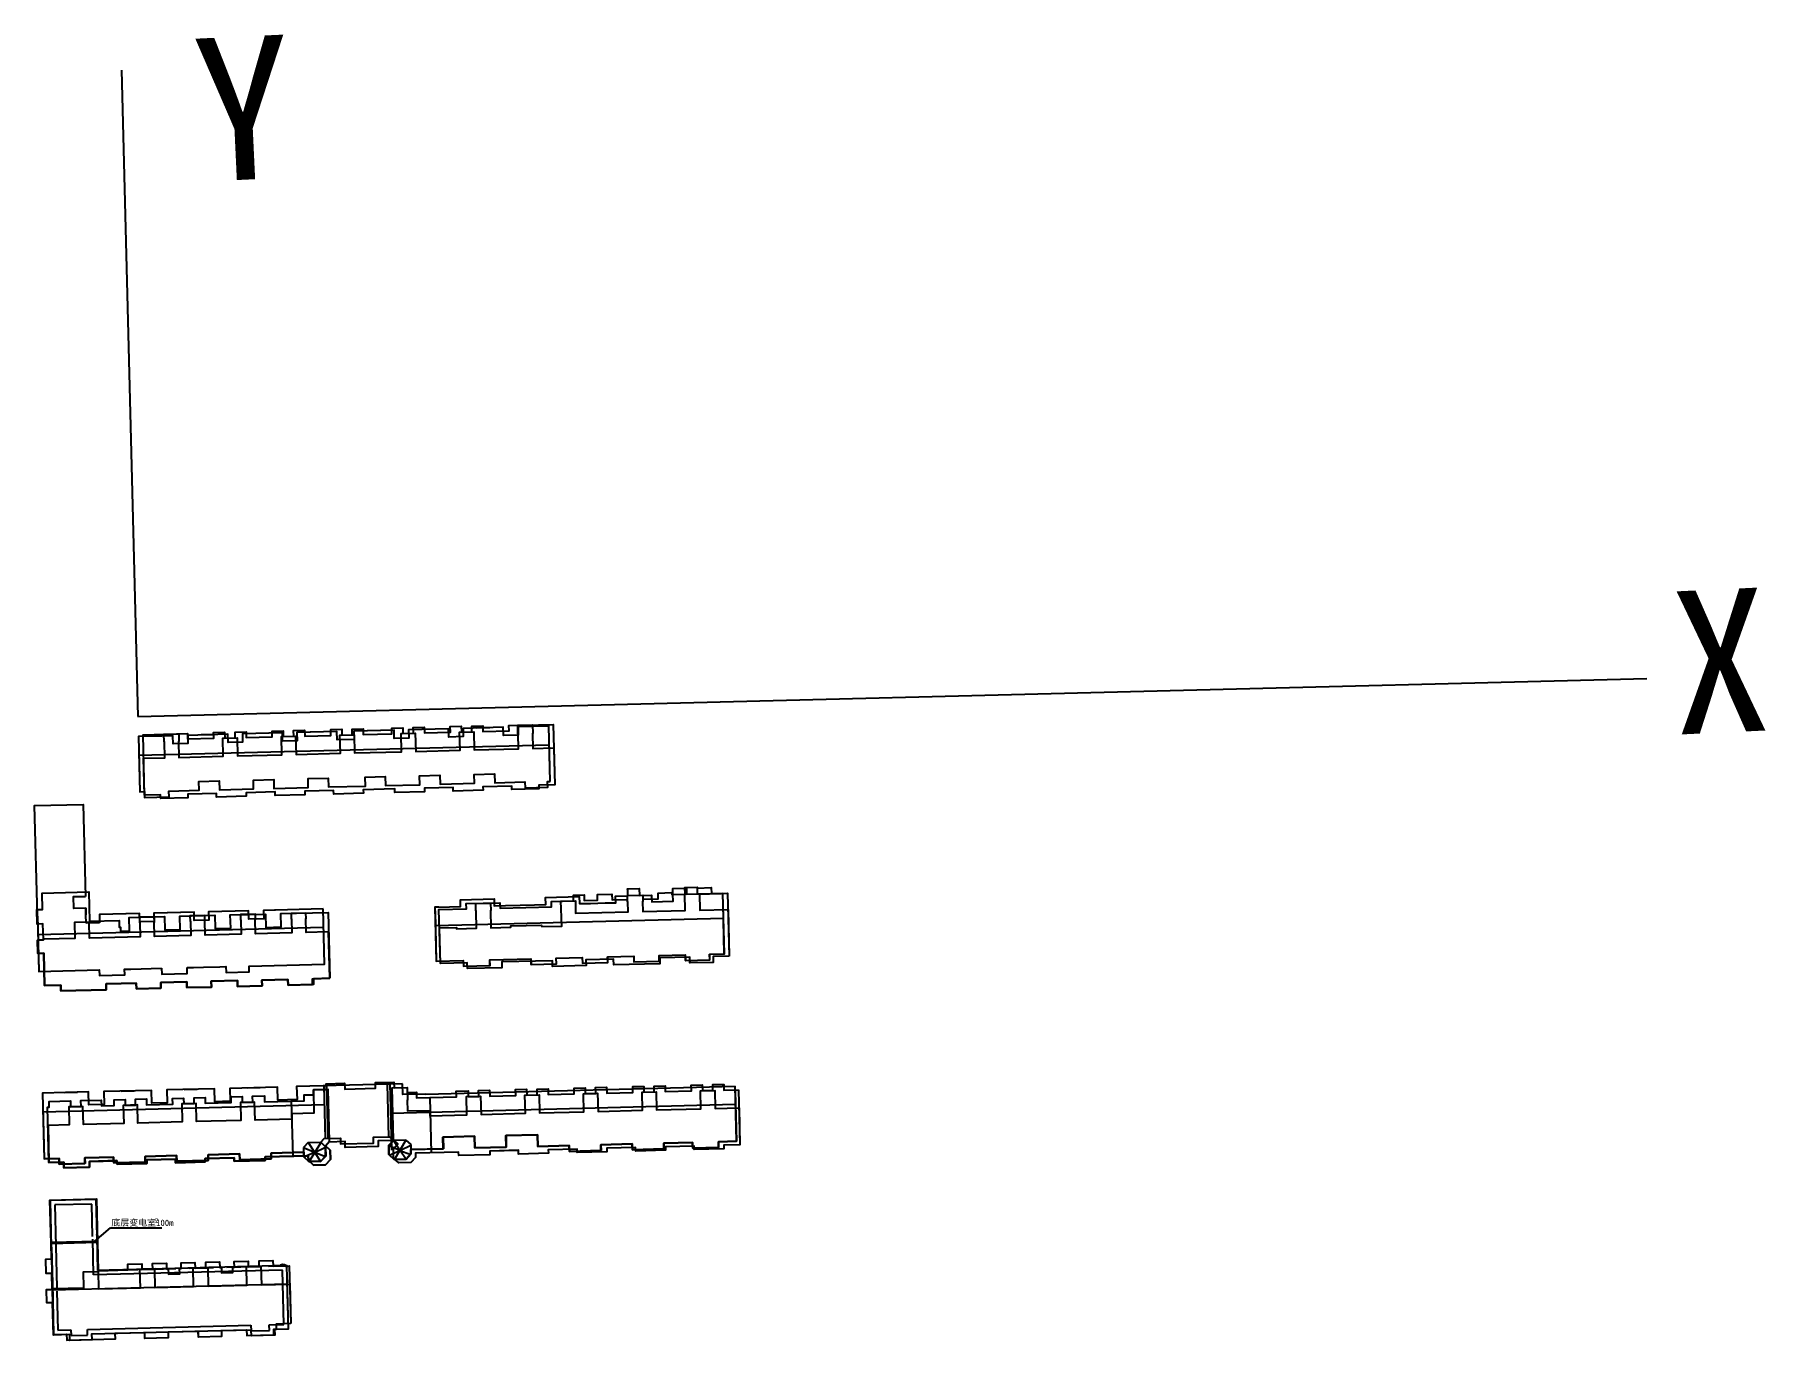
# Model space of a CAD drawing. Header units: metres. Extents: x -33557 to 13734, y -43247 to 37557.
# Drawn here: x -205.8 to 184.2, y 6115.3 to 6409.6 of the extents above; entities that cross this region are included whole.
import ezdxf

# ---------------------------------------------------------------- set-up
doc = ezdxf.new("R2010")
doc.units = ezdxf.units.M
for name, color, linetype in [('SHU', 7, 'Continuous'), ('W_SH', 4, 'Continuous'), ('坐标', 7, 'Continuous')]:
    doc.layers.add(name, color=color, linetype=linetype)

msp = doc.modelspace()

# ---------------------------------------------------------------- linework, layer by layer
at = {"layer": 'SHU'}
for p, q in [((-103.27, 6253.4), (-106.23, 6253.32)), ((-177.16, 6251.52), (-178.89, 6251.48)), ((-165.32, 6251.82), (-168.28, 6251.75)), ((-153.02, 6252.13), (-155.98, 6252.06)), ((-140.73, 6252.45), (-143.69, 6252.37)), ((-127.86, 6252.77), (-130.82, 6252.7)), ((-115.56, 6253.09), (-118.52, 6253.01)), ((-89.64, 6241.3), (-89.86, 6250.25)), ((-182.34, 6247.9), (-182.12, 6238.95)), ((-168.81, 6241.29), (-164.25, 6241.41)), ((-164.25, 6241.41), (-164.2, 6239.41)), ((-156.52, 6241.6), (-151.96, 6241.72)), ((-156.47, 6239.6), (-156.52, 6241.6)), ((-151.96, 6241.72), (-151.91, 6239.72)), ((-144.22, 6241.92), (-139.66, 6242.03)), ((-144.17, 6239.92), (-144.22, 6241.92)), ((-139.66, 6242.03), (-139.61, 6240.03)), ((-131.35, 6242.24), (-126.8, 6242.36)), ((-131.3, 6240.24), (-131.35, 6242.24)), ((-126.8, 6242.36), (-126.75, 6240.36)), ((-119.06, 6242.55), (-114.5, 6242.67)), ((-119.01, 6240.55), (-119.06, 6242.55)), ((-114.5, 6242.67), (-114.45, 6240.67)), ((-106.76, 6242.87), (-102.2, 6242.98)), ((-106.71, 6240.87), (-106.76, 6242.87)), ((-102.2, 6242.98), (-102.15, 6240.98)), ((-182.12, 6238.95), (-181.11, 6238.98)), ((-181.11, 6238.98), (-181.07, 6237.68)), ((-181.07, 6237.68), (-175.54, 6237.82)), ((-175.57, 6239.12), (-168.76, 6239.29)), ((-175.54, 6237.82), (-175.57, 6239.12)), ((-168.76, 6239.29), (-168.81, 6241.29)), ((-164.2, 6239.41), (-156.47, 6239.6)), ((-151.91, 6239.72), (-144.17, 6239.92)), ((-139.61, 6240.03), (-131.3, 6240.24)), ((-126.75, 6240.36), (-119.01, 6240.55)), ((-114.45, 6240.67), (-106.71, 6240.87)), ((-102.15, 6240.98), (-95.35, 6241.16)), ((-95.35, 6241.16), (-95.31, 6239.86)), ((-95.31, 6239.86), (-90.2, 6239.99)), ((-90.24, 6241.29), (-89.64, 6241.3)), ((-90.2, 6239.99), (-90.24, 6241.29)), ((-185.25, 6211.41), (-188.2, 6211.34)), ((-172.95, 6211.73), (-175.91, 6211.65)), ((-160.65, 6212.04), (-163.61, 6211.96)), ((-148.81, 6212.34), (-151.77, 6212.26)), ((-115.59, 6212.12), (-115.31, 6200.78)), ((-50.39, 6202.43), (-50.68, 6213.77)), ((-205.14, 6208.32), (-205.14, 6208.26)), ((-205.13, 6207.84), (-204.89, 6198.47)), ((-53.7, 6202.34), (-50.39, 6202.43)), ((-204.89, 6198.47), (-191.29, 6198.82)), ((-191.29, 6198.82), (-191.25, 6197.52)), ((-185.57, 6198.96), (-184.13, 6199)), ((-185.54, 6197.66), (-185.57, 6198.96)), ((-177.21, 6199.17), (-177.17, 6197.87)), ((-171.49, 6199.32), (-170.05, 6199.35)), ((-171.46, 6198.02), (-171.49, 6199.32)), ((-162.73, 6199.54), (-162.69, 6198.24)), ((-157.51, 6199.67), (-140.49, 6200.11)), ((-157.48, 6198.37), (-157.51, 6199.67)), ((-115.31, 6200.78), (-109.24, 6200.93)), ((-109.24, 6200.93), (-109.21, 6199.63)), ((-109.21, 6199.63), (-103.21, 6199.78)), ((-103.24, 6201.08), (-94, 6201.32)), ((-103.21, 6199.78), (-103.24, 6201.08)), ((-94, 6201.32), (-93.97, 6200.02)), ((-93.97, 6200.02), (-88.25, 6200.16)), ((-88.29, 6201.46), (-82.41, 6201.61)), ((-88.25, 6200.16), (-88.29, 6201.46)), ((-82.41, 6201.61), (-82.37, 6200.31)), ((-82.37, 6200.31), (-76.66, 6200.46)), ((-76.69, 6201.76), (-70.81, 6201.91)), ((-76.66, 6200.46), (-76.69, 6201.76)), ((-70.81, 6201.91), (-70.78, 6200.61)), ((-70.78, 6200.61), (-65.06, 6200.75)), ((-65.09, 6202.05), (-59.21, 6202.2)), ((-65.06, 6200.75), (-65.09, 6202.05)), ((-59.21, 6202.2), (-59.18, 6200.9)), ((-59.18, 6200.9), (-53.72, 6201.04)), ((-53.72, 6201.04), (-53.66, 6201.04)), ((-53.66, 6201.04), (-53.7, 6202.34)), ((-191.25, 6197.52), (-185.54, 6197.66)), ((-177.17, 6197.87), (-171.46, 6198.02)), ((-162.69, 6198.24), (-157.48, 6198.37)), ((-199.13, 6171.15), (-196.17, 6171.23)), ((-186.34, 6171.48), (-183.38, 6171.55)), ((-172.14, 6171.84), (-169.18, 6171.91)), ((-157.94, 6172.2), (-154.99, 6172.28)), ((-140.07, 6172.65), (-139.76, 6160.82)), ((-125.97, 6161.17), (-126.27, 6173)), ((-47.94, 6171.5), (-47.65, 6160.16)), ((-203.64, 6156.19), (-203.93, 6167.54)), ((-125.3, 6158.18), (-125.61, 6170.62)), ((-144.22, 6159.87), (-145.24, 6158.8)), ((-144.23, 6159.88), (-141.39, 6159.95)), ((-144.22, 6159.87), (-141.31, 6155.56)), ((-144.04, 6155.49), (-141.36, 6159.83)), ((-140.55, 6160.8), (-141.35, 6159.95)), ((-141.35, 6159.95), (-140.28, 6158.93)), ((-126.03, 6159.29), (-125.01, 6160.36)), ((-125.01, 6160.24), (-126.03, 6159.17)), ((-125.01, 6160.36), (-125.88, 6161.2)), ((-122.14, 6160.44), (-124.99, 6160.36)), ((-122.1, 6156.05), (-124.99, 6160.24)), ((-122.14, 6160.44), (-124.83, 6155.98)), ((-122.14, 6160.44), (-121.07, 6159.42)), ((-106.67, 6161.3), (-113.79, 6161.12)), ((-113.79, 6161.12), (-113.72, 6158.48)), ((-106.6, 6158.66), (-106.67, 6161.3)), ((-92.48, 6161.66), (-99.59, 6161.48)), ((-99.59, 6161.48), (-99.53, 6158.84)), ((-92.41, 6159.02), (-92.48, 6161.66)), ((-71.14, 6159.56), (-78.21, 6159.38)), ((-71.1, 6158.26), (-71.14, 6159.56)), ((-57.54, 6159.91), (-64.02, 6159.74)), ((-64.02, 6159.74), (-63.98, 6158.44)), ((-57.51, 6158.61), (-57.54, 6159.91)), ((-47.65, 6160.16), (-51.72, 6160.05)), ((-51.72, 6160.05), (-51.69, 6158.75)), ((-200.33, 6156.28), (-203.64, 6156.19)), ((-200.3, 6154.98), (-200.33, 6156.28)), ((-188.04, 6156.59), (-194.52, 6156.43)), ((-194.52, 6156.43), (-194.48, 6155.13)), ((-188, 6155.29), (-188.04, 6156.59)), ((-173.84, 6156.95), (-180.92, 6156.77)), ((-180.92, 6156.77), (-180.89, 6155.47)), ((-173.81, 6155.65), (-173.84, 6156.95)), ((-166.69, 6155.83), (-173.81, 6155.65)), ((-159.65, 6157.31), (-166.72, 6157.13)), ((-166.72, 6157.13), (-166.69, 6155.83)), ((-159.61, 6156.01), (-159.65, 6157.31)), ((-152.5, 6156.19), (-159.61, 6156.01)), ((-145.19, 6157.68), (-152.53, 6157.49)), ((-152.53, 6157.49), (-152.5, 6156.19)), ((-145.24, 6158.8), (-145.19, 6156.7)), ((-142.73, 6157.62), (-145.24, 6158.68)), ((-145.17, 6156.7), (-145.19, 6157.68)), ((-145.19, 6156.7), (-144.04, 6155.61)), ((-144.02, 6155.61), (-145.17, 6156.7)), ((-142.73, 6157.62), (-145.16, 6156.58)), ((-144.04, 6155.61), (-141.34, 6155.68)), ((-141.32, 6155.68), (-144.02, 6155.61)), ((-142.73, 6157.62), (-140.29, 6158.81)), ((-140.25, 6156.7), (-142.73, 6157.62)), ((-141.34, 6155.68), (-140.25, 6156.82)), ((-140.23, 6156.82), (-141.32, 6155.68)), ((-140.28, 6158.93), (-140.23, 6156.82)), ((-140.25, 6156.82), (-140.27, 6157.8)), ((-125.97, 6157.18), (-126.03, 6159.29)), ((-123.52, 6158.1), (-126.01, 6159.17)), ((-124.83, 6156.1), (-125.97, 6157.18)), ((-125.95, 6157.06), (-123.52, 6158.1)), ((-122.12, 6156.16), (-124.83, 6156.1)), ((-123.52, 6158.1), (-121.07, 6159.3)), ((-123.52, 6158.1), (-121.03, 6157.19)), ((-121.03, 6157.31), (-122.12, 6156.16)), ((-121.07, 6159.42), (-121.01, 6157.31)), ((-113.72, 6158.48), (-121.06, 6158.29)), ((-121.06, 6158.29), (-121.03, 6157.31)), ((-99.53, 6158.84), (-106.6, 6158.66)), ((-85.33, 6159.2), (-92.41, 6159.02)), ((-85.3, 6157.9), (-85.33, 6159.2)), ((-78.18, 6158.08), (-85.3, 6157.9)), ((-78.21, 6159.38), (-78.18, 6158.08)), ((-63.98, 6158.44), (-71.1, 6158.26)), ((-51.69, 6158.75), (-57.51, 6158.61)), ((-194.48, 6155.13), (-200.3, 6154.98)), ((-180.89, 6155.47), (-188, 6155.29)), ((-192.95, 6146.02), (-201.29, 6145.81)), ((-201.29, 6145.81), (-200.82, 6127.2)), ((-192.77, 6138.74), (-192.95, 6146.02)), ((-192.83, 6137.24), (-188.71, 6140.63)), ((-188.71, 6140.63), (-177.19, 6140.63)), ((-202.11, 6136.28), (-201.91, 6128.17)), ((-192.55, 6130.06), (-192.75, 6138.11)), ((-171.27, 6130.6), (-192.55, 6130.06)), ((-190.24, 6131.09), (-182.56, 6131.28)), ((-186.12, 6131.22), (-189.07, 6131.15)), ((-178.62, 6131.41), (-181.58, 6131.34)), ((-179.56, 6131.36), (-174, 6131.5)), ((-171.12, 6131.6), (-174.08, 6131.53)), ((-149.96, 6131.14), (-171.27, 6130.6)), ((-171, 6131.58), (-165.53, 6131.72)), ((-163.62, 6131.79), (-166.58, 6131.72)), ((-162.53, 6131.79), (-156.15, 6131.95)), ((-153.15, 6132.03), (-150.44, 6132.1)), ((-149.65, 6118.9), (-149.96, 6131.14)), ((-148.63, 6117.93), (-148.9, 6128.68)), ((-148.82, 6127.12), (-148.87, 6128.92)), ((-201.86, 6126.36), (-201.61, 6116.58)), ((-201.8, 6126.36), (-201.55, 6116.59)), ((-200.8, 6126.38), (-200.57, 6117.61)), ((-201.55, 6116.59), (-198.64, 6116.66)), ((-200.57, 6117.61), (-197.67, 6117.68)), ((-198.64, 6116.66), (-198.61, 6115.36)), ((-197.67, 6117.68), (-197.63, 6116.38)), ((-193.95, 6117.78), (-157.08, 6118.72)), ((-193.91, 6116.48), (-193.95, 6117.78)), ((-192.92, 6116.8), (-158.05, 6117.69)), ((-192.89, 6115.5), (-192.92, 6116.8)), ((-158.05, 6117.69), (-158.02, 6116.39)), ((-157.08, 6118.72), (-157.05, 6117.42)), ((-157.05, 6117.42), (-152.93, 6117.52)), ((-152.96, 6118.82), (-149.65, 6118.9)), ((-152.93, 6117.52), (-152.96, 6118.82)), ((-151.93, 6117.85), (-148.63, 6117.93)), ((-151.9, 6116.55), (-151.93, 6117.85)), ((-198.61, 6115.36), (-192.89, 6115.5)), ((-197.63, 6116.38), (-193.91, 6116.48)), ((-158.02, 6116.39), (-151.9, 6116.55))]:
    msp.add_line(p, q, dxfattribs=at)
msp.add_lwpolyline([(-89.64, 6241.3), (-89.95, 6253.74), (-96.87, 6253.56), (-96.82, 6251.69), (-100.18, 6251.61), (-100.23, 6253.48), (-109.27, 6253.25), (-109.22, 6251.38), (-112.48, 6251.29), (-112.53, 6253.16), (-121.56, 6252.93), (-121.52, 6251.06), (-124.77, 6250.98), (-124.82, 6252.85), (-133.86, 6252.62), (-133.81, 6250.75), (-137.64, 6250.65), (-137.69, 6252.52), (-146.72, 6252.29), (-146.68, 6250.43), (-149.94, 6250.34), (-149.98, 6252.21), (-159.02, 6251.98), (-158.97, 6250.11), (-162.23, 6250.03), (-162.28, 6251.9), (-171.32, 6251.67), (-171.27, 6249.8), (-174.63, 6249.72), (-174.68, 6251.58), (-182.43, 6251.39), (-182.12, 6238.95), (-181.11, 6238.98), (-181.07, 6237.68), (-175.54, 6237.82), (-175.57, 6239.12), (-168.76, 6239.29), (-168.81, 6241.29), (-164.25, 6241.41), (-164.2, 6239.41), (-156.47, 6239.6), (-156.52, 6241.6), (-151.96, 6241.72), (-151.91, 6239.72), (-144.17, 6239.92), (-144.22, 6241.92), (-139.66, 6242.03), (-139.61, 6240.03), (-131.3, 6240.24), (-131.35, 6242.24), (-126.8, 6242.36), (-126.75, 6240.36), (-119.01, 6240.55), (-119.06, 6242.55), (-114.5, 6242.67), (-114.45, 6240.67), (-106.71, 6240.87), (-106.76, 6242.87), (-102.2, 6242.98), (-102.15, 6240.98), (-95.35, 6241.16), (-95.31, 6239.86), (-90.2, 6239.99), (-90.24, 6241.29)], close=True, dxfattribs=at)
for points in [[(-182.39, 6247.19), (-89.91, 6249.53)], [(-205.21, 6210.91), (-205.84, 6235.83), (-194.9, 6236.11), (-194.38, 6215.38)], [(-194.27, 6211.18), (-194.31, 6212.68), (-197.01, 6212.62), (-197.08, 6215.31), (-194.38, 6215.38)], [(-115.64, 6212.91), (-112.34, 6213), (-109.84, 6213.06), (-109.87, 6214.26), (-109.88, 6214.63), (-107.38, 6214.69), (-104.78, 6214.76), (-102.28, 6214.82), (-102.27, 6214.45), (-102.24, 6213.25), (-99.74, 6213.31), (-96.44, 6213.4), (-93.14, 6213.48), (-90.64, 6213.55), (-90.68, 6215.11), (-88.18, 6215.18), (-85.58, 6215.24), (-83.09, 6215.31), (-83.05, 6213.74), (-80.55, 6213.8), (-77.25, 6213.88), (-74.85, 6213.95), (-74.89, 6215.45), (-72.14, 6215.51), (-72.17, 6216.71), (-72.18, 6217.08), (-69.58, 6217.15), (-69.54, 6215.58), (-66.79, 6215.65), (-66.75, 6214.15), (-61.95, 6214.27), (-61.99, 6215.77), (-59.24, 6215.84), (-59.28, 6217.41), (-56.53, 6217.48), (-56.49, 6215.91), (-53.74, 6215.98), (-51.09, 6216.05), (-50.72, 6216.06)], [(-114.74, 6212.93), (-115.64, 6212.91), (-115.3, 6200.78), (-109.23, 6200.93), (-109.2, 6199.63), (-103.2, 6199.78), (-103.23, 6201.08), (-93.99, 6201.32), (-93.96, 6200.02), (-88.24, 6200.16), (-88.28, 6201.46), (-82.4, 6201.61), (-82.36, 6200.31), (-76.65, 6200.46), (-76.68, 6201.76), (-70.8, 6201.91), (-70.77, 6200.61), (-65.05, 6200.75), (-65.08, 6202.05), (-59.2, 6202.2), (-59.17, 6200.9), (-53.65, 6201.04), (-53.69, 6202.34), (-50.38, 6202.43), (-50.72, 6216.06)], [(-205.21, 6210.91), (-205.14, 6208.26)], [(-194.31, 6212.68), (-194.27, 6211.18)], [(-194.23, 6209.31), (-194.27, 6211.18)], [(-140.81, 6212.54), (-154.26, 6212.2), (-154.21, 6210.33), (-157.57, 6210.25), (-157.61, 6212.12), (-166.65, 6211.89), (-166.6, 6210.02), (-169.86, 6209.93), (-169.91, 6211.8), (-178.95, 6211.57), (-178.9, 6209.7), (-182.16, 6209.62), (-182.21, 6211.49), (-191.24, 6211.26), (-191.2, 6209.39)], [(-164.1, 6199.51), (-162.73, 6199.54), (-162.69, 6198.24), (-157.48, 6198.37), (-157.51, 6199.67), (-140.49, 6200.11), (-140.81, 6212.54)], [(-50.58, 6210.36), (-115.5, 6208.71)], [(-205.14, 6208.26), (-204.89, 6198.47), (-191.29, 6198.82), (-191.25, 6197.52), (-185.54, 6197.66), (-185.57, 6198.96), (-184.13, 6199)], [(-140.7, 6208.34), (-205.1, 6206.71)], [(-191.2, 6209.39), (-194.23, 6209.31)], [(-184.13, 6199), (-177.21, 6199.17)], [(-177.21, 6199.17), (-177.17, 6197.87), (-171.46, 6198.02), (-171.49, 6199.32)], [(-171.49, 6199.32), (-164.1, 6199.51)], [(-122.93, 6173.09), (-146.78, 6172.48), (-146.7, 6169.56), (-151.03, 6169.45), (-151.11, 6172.37), (-161.84, 6172.1), (-161.77, 6169.18), (-165.23, 6169.09), (-165.3, 6172.01), (-176.04, 6171.74), (-175.96, 6168.82), (-179.42, 6168.73), (-179.5, 6171.65), (-190.23, 6171.38), (-190.16, 6168.46), (-193.62, 6168.37), (-193.69, 6171.29), (-204.03, 6171.03), (-203.65, 6156.19), (-200.34, 6156.28), (-200.31, 6154.98), (-194.49, 6155.13), (-194.53, 6156.43), (-188.05, 6156.59), (-188.01, 6155.29), (-180.9, 6155.47), (-180.93, 6156.77), (-173.85, 6156.95), (-173.82, 6155.65), (-166.7, 6155.83), (-166.73, 6157.13), (-159.66, 6157.31), (-159.62, 6156.01), (-152.51, 6156.19), (-152.54, 6157.49), (-145.2, 6157.68), (-145.18, 6156.7), (-144.03, 6155.61), (-141.33, 6155.68), (-140.24, 6156.82), (-140.29, 6158.93), (-141.36, 6159.95), (-140.56, 6160.8), (-136.93, 6160.89), (-136.9, 6159.59), (-129.46, 6159.78), (-129.49, 6161.08), (-125.87, 6161.17), (-125.02, 6160.36), (-126.04, 6159.29), (-125.98, 6157.18), (-124.84, 6156.1), (-122.13, 6156.16), (-121.04, 6157.31), (-121.07, 6158.29), (-117.85, 6158.37), (-113.73, 6158.48), (-113.8, 6161.12), (-106.68, 6161.3), (-106.61, 6158.66), (-99.54, 6158.84), (-99.6, 6161.48), (-92.49, 6161.66), (-92.42, 6159.02), (-85.34, 6159.2), (-85.31, 6157.9), (-78.19, 6158.08), (-78.22, 6159.38), (-71.15, 6159.56), (-71.11, 6158.26), (-63.99, 6158.44), (-64.03, 6159.74), (-57.55, 6159.91), (-57.52, 6158.61), (-51.7, 6158.75), (-51.73, 6160.05), (-47.66, 6160.16), (-47.98, 6172.59)], [(-140.67, 6172.64), (-140.36, 6160.8)], [(-125.34, 6160.02), (-125.67, 6173.02)], [(-117.77, 6170.82), (-122.86, 6170.69), (-122.93, 6173.09)], [(-117.77, 6170.82), (-47.98, 6172.59)], [(-203.92, 6166.83), (-140.56, 6168.44)], [(-125.51, 6166.53), (-47.94, 6168.5)], [(-191.77, 6138.76), (-191.98, 6147.05), (-202.32, 6146.79), (-202.11, 6136.28)], [(-202.13, 6137.42), (-191.74, 6137.68)], [(-202.05, 6136.28), (-201.84, 6128.17)], [(-191.57, 6131.08), (-191.77, 6138.76), (-191.78, 6139.13)], [(-201.84, 6128.17), (-201.55, 6116.59), (-198.64, 6116.66), (-198.61, 6115.36), (-192.89, 6115.5), (-192.92, 6116.8), (-158.05, 6117.69), (-158.02, 6116.39), (-151.9, 6116.55), (-151.93, 6117.85), (-148.63, 6117.93), (-148.99, 6132.17), (-171.3, 6131.6), (-191.57, 6131.08)], [(-148.88, 6127.97), (-201.8, 6126.63)]]:
    msp.add_lwpolyline(points, dxfattribs=at)
for centre, radius, start, end in [((-149.93, 6131.12), 1.24, 30.36, 114.52), ((-149.94, 6131.11), 1.11, 32.5, 117.04)]:
    msp.add_arc(centre, radius, start, end, dxfattribs=at)
at = {"layer": 'W_SH'}
for p, q in [((-147.99, 6169.23), (-147.67, 6156.8)), ((-116.8, 6170.02), (-116.48, 6157.59))]:
    msp.add_line(p, q, dxfattribs=at)
for points in [[(-88.58, 6240.5), (-92.2, 6240.41), (-92.18, 6239.61), (-98.28, 6239.45), (-98.3, 6240.25), (-104.79, 6240.09), (-104.77, 6239.29), (-111.47, 6239.12), (-111.49, 6239.92), (-117.99, 6239.76), (-117.97, 6238.96), (-124.67, 6238.79), (-124.69, 6239.59), (-131.76, 6239.41), (-131.74, 6238.61), (-138.43, 6238.44), (-138.45, 6239.24), (-144.95, 6239.07), (-144.93, 6238.27), (-151.63, 6238.1), (-151.65, 6238.9), (-158.15, 6238.74), (-158.13, 6237.94), (-164.82, 6237.77), (-164.85, 6238.57), (-171.34, 6238.4), (-171.32, 6237.6), (-177.42, 6237.45), (-177.44, 6238.25), (-181.06, 6238.16), (-181.41, 6251.79), (-171.38, 6252.05), (-171.35, 6250.85), (-165.47, 6251), (-165.5, 6252.3), (-163.02, 6252.36), (-162.99, 6251.06), (-160.63, 6251.12), (-160.66, 6252.42), (-158.19, 6252.48), (-158.15, 6251.18), (-152.27, 6251.33), (-152.31, 6252.63), (-149.83, 6252.69), (-149.8, 6251.39), (-147.44, 6251.45), (-147.47, 6252.75), (-144.99, 6252.82), (-144.96, 6251.52), (-139.08, 6251.66), (-139.11, 6252.96), (-136.63, 6253.03), (-136.6, 6251.73), (-134.24, 6251.79), (-134.27, 6253.09), (-131.79, 6253.15), (-131.76, 6251.85), (-125.31, 6252.01), (-125.35, 6253.31), (-122.87, 6253.38), (-122.83, 6252.08), (-120.47, 6252.14), (-120.51, 6253.44), (-118.03, 6253.5), (-118, 6252.2), (-112.12, 6252.35), (-112.15, 6253.65), (-109.67, 6253.71), (-109.64, 6252.41), (-107.28, 6252.47), (-107.31, 6253.77), (-104.83, 6253.83), (-104.8, 6252.53), (-98.92, 6252.68), (-98.95, 6253.88), (-88.93, 6254.14)], [(-88.79, 6248.85), (-88.58, 6240.5), (-92.2, 6240.41), (-92.18, 6239.61), (-98.28, 6239.45), (-98.3, 6240.25), (-104.79, 6240.09), (-104.77, 6239.29), (-111.47, 6239.12), (-111.49, 6239.92), (-117.99, 6239.76), (-117.97, 6238.96), (-124.67, 6238.79), (-124.69, 6239.59), (-131.76, 6239.41), (-131.74, 6238.61), (-138.43, 6238.44), (-138.45, 6239.24), (-144.95, 6239.07), (-144.93, 6238.27), (-151.63, 6238.1), (-151.65, 6238.9), (-158.15, 6238.74), (-158.13, 6237.94), (-164.82, 6237.77), (-164.85, 6238.57), (-171.34, 6238.4), (-171.32, 6237.6), (-177.42, 6237.45), (-177.44, 6238.25), (-181.06, 6238.16), (-181.27, 6246.5), (-176.5, 6246.63), (-176.59, 6250.22), (-176.66, 6250.22), (-176.71, 6251.91), (-173.37, 6252), (-173.33, 6250.31), (-173.4, 6250.3), (-173.3, 6246.71), (-163.31, 6246.96), (-163.41, 6251.05), (-160.21, 6251.13), (-160.11, 6247.04), (-150.11, 6247.29), (-150.22, 6251.38), (-147.02, 6251.46), (-146.91, 6247.37), (-136.92, 6247.63), (-137.02, 6251.72), (-133.82, 6251.8), (-133.72, 6247.71), (-123.15, 6247.98), (-123.25, 6252.07), (-120.05, 6252.15), (-119.95, 6248.06), (-109.95, 6248.31), (-110.06, 6252.4), (-106.86, 6252.48), (-106.76, 6248.39), (-96.76, 6248.65), (-96.84, 6252.01), (-96.91, 6252), (-96.96, 6253.93), (-93.62, 6254.02), (-93.57, 6252.09), (-93.64, 6252.09), (-93.56, 6248.73)], [(-139.32, 6196.91), (-142.99, 6196.82), (-142.95, 6195.52), (-148.71, 6195.37), (-148.74, 6196.67), (-154.62, 6196.52), (-154.59, 6195.22), (-160.11, 6195.08), (-160.14, 6196.38), (-166.02, 6196.23), (-165.99, 6194.93), (-171.5, 6194.8), (-171.54, 6196.09), (-177.42, 6195.95), (-177.38, 6194.65), (-182.9, 6194.51), (-182.93, 6195.81), (-189.74, 6195.63), (-189.71, 6194.33), (-199.91, 6194.08), (-199.94, 6195.37), (-203.61, 6195.28), (-203.79, 6202.55), (-205.09, 6202.52), (-205.17, 6205.52), (-203.87, 6205.55), (-203.96, 6209.15), (-205.26, 6209.11), (-205.34, 6212.41), (-204.04, 6212.45), (-204.14, 6216.12), (-193.65, 6216.38), (-193.48, 6209.78), (-186.8, 6209.95), (-186.77, 6208.45), (-186.52, 6208.46), (-186.49, 6207.56), (-184.44, 6207.61), (-184.52, 6210.61), (-176.58, 6210.81), (-176.51, 6207.81), (-173.05, 6207.9), (-173.12, 6210.9), (-165.19, 6211.1), (-165.11, 6208.1), (-161.65, 6208.19), (-161.73, 6211.19), (-153.79, 6211.39), (-153.71, 6208.39), (-150.25, 6208.48), (-150.33, 6211.48), (-139.69, 6211.75)], [(-49.28, 6201.89), (-52.94, 6201.8), (-52.91, 6200.5), (-58.11, 6200.37), (-58.14, 6201.67), (-64.94, 6201.5), (-64.91, 6200.2), (-75.3, 6199.93), (-75.34, 6201.23), (-81.57, 6201.08), (-81.54, 6199.78), (-89.1, 6199.58), (-89.13, 6200.88), (-100.53, 6200.6), (-100.5, 6199.3), (-108.29, 6199.1), (-108.33, 6200.4), (-114.39, 6200.24), (-114.7, 6212.38), (-108.53, 6212.54), (-108.56, 6213.74), (-100.97, 6213.93), (-100.94, 6212.73), (-89.34, 6213.02), (-89.37, 6214.22), (-84.39, 6214.35), (-84.42, 6215.65), (-82.01, 6215.71), (-81.97, 6214.41), (-78.97, 6214.49), (-79.01, 6215.79), (-75.71, 6215.87), (-75.67, 6214.57), (-72.2, 6214.66), (-72.22, 6215.56), (-68.78, 6215.64), (-68.76, 6214.74), (-65.28, 6214.83), (-65.31, 6216.13), (-62.26, 6216.21), (-62.25, 6215.81), (-62, 6215.82), (-62.03, 6217.12), (-58.92, 6217.19), (-58.88, 6215.9), (-56.42, 6215.96), (-56.46, 6217.26), (-53.34, 6217.34), (-53.3, 6216.04), (-49.64, 6216.13)], [(-49.28, 6201.89), (-52.94, 6201.8), (-52.91, 6200.5), (-58.17, 6200.37), (-58.2, 6201.67), (-64.94, 6201.5), (-64.91, 6200.2), (-75.3, 6199.93), (-75.34, 6201.23), (-81.57, 6201.08), (-81.54, 6199.78), (-89.1, 6199.58), (-89.13, 6200.88), (-100.53, 6200.6), (-100.5, 6199.3), (-108.29, 6199.1), (-108.33, 6200.4), (-114.39, 6200.24), (-114.6, 6208.29), (-110.75, 6208.39), (-110.74, 6208.09), (-106.22, 6208.2), (-106.32, 6211.86), (-106.32, 6212.1), (-106.39, 6212.1), (-106.43, 6213.79), (-103.1, 6213.87), (-103.05, 6212.18), (-103.12, 6212.18), (-103.02, 6208.28), (-98.51, 6208.4), (-98.51, 6208.7), (-91.56, 6208.88), (-91.55, 6208.58), (-87.03, 6208.69), (-87.13, 6212.59), (-87.2, 6212.59), (-87.24, 6214.28), (-83.97, 6214.36), (-83.9, 6211.56), (-72.06, 6211.86), (-72.11, 6214.17), (-72.18, 6214.17), (-72.22, 6215.56), (-68.78, 6215.64), (-68.74, 6214.25), (-68.81, 6214.25), (-68.76, 6211.94), (-59.21, 6212.19), (-59.3, 6215.88), (-56, 6215.97), (-55.91, 6212.27), (-49.54, 6212.43)], [(-139.32, 6196.91), (-139.58, 6207.36), (-144.64, 6207.23), (-144.72, 6210.42), (-144.66, 6210.42), (-144.69, 6211.62), (-148.03, 6211.54), (-148, 6210.34), (-147.94, 6210.34), (-147.86, 6207.15), (-156.04, 6206.94), (-156.12, 6210.13), (-156.06, 6210.13), (-156.09, 6211.33), (-159.43, 6211.25), (-159.4, 6210.05), (-159.34, 6210.05), (-159.26, 6206.86), (-167.43, 6206.65), (-167.51, 6209.84), (-167.45, 6209.84), (-167.48, 6211.04), (-170.82, 6210.96), (-170.79, 6209.76), (-170.73, 6209.76), (-170.65, 6206.57), (-178.83, 6206.36), (-178.91, 6209.55), (-178.85, 6209.55), (-178.88, 6210.75), (-182.22, 6210.67), (-182.19, 6209.47), (-182.13, 6209.47), (-182.05, 6206.28), (-193.46, 6205.99), (-193.55, 6209.59), (-196.79, 6209.51), (-196.85, 6209.51), (-196.75, 6205.91), (-203.87, 6205.73), (-203.87, 6205.55), (-205.17, 6205.52), (-205.09, 6202.52), (-203.79, 6202.55), (-203.61, 6195.28), (-199.94, 6195.37), (-199.91, 6194.08), (-189.72, 6194.33), (-189.74, 6195.63), (-182.93, 6195.81), (-182.9, 6194.51), (-177.38, 6194.65), (-177.42, 6195.95), (-171.54, 6196.09), (-171.5, 6194.8), (-165.99, 6194.93), (-166.02, 6196.23), (-160.14, 6196.38), (-160.11, 6195.08), (-154.59, 6195.22), (-154.62, 6196.52), (-148.74, 6196.67), (-148.71, 6195.37), (-143.19, 6195.51), (-143.22, 6196.81)], [(-47.18, 6171.79), (-46.87, 6159.35), (-50.49, 6159.26), (-50.47, 6158.46), (-57.16, 6158.29), (-57.18, 6159.09), (-63.68, 6158.93), (-63.66, 6158.13), (-70.36, 6157.96), (-70.38, 6158.76), (-76.88, 6158.59), (-76.86, 6157.79), (-83.55, 6157.62), (-83.57, 6158.42), (-90.07, 6158.26), (-90.05, 6157.46), (-96.75, 6157.29), (-96.77, 6158.14), (-103.27, 6157.97), (-103.25, 6157.12), (-110.25, 6156.94), (-110.27, 6157.74), (-120.01, 6157.5), (-119.99, 6156.51), (-121.08, 6155.37), (-123.78, 6155.3), (-124.93, 6156.39), (-124.98, 6158.5), (-123.96, 6159.57), (-124.81, 6160.38), (-128.44, 6160.29), (-128.4, 6158.99), (-135.84, 6158.8), (-135.87, 6160.1), (-139.5, 6160), (-140.31, 6159.15), (-139.24, 6158.13), (-139.18, 6156.03), (-140.27, 6154.88), (-142.98, 6154.82), (-144.12, 6155.9), (-144.15, 6156.89), (-153.89, 6156.64), (-153.87, 6155.84), (-160.87, 6155.66), (-160.89, 6156.43), (-167.41, 6156.26), (-167.37, 6155.5), (-174.07, 6155.33), (-174.09, 6156.13), (-180.58, 6155.96), (-180.56, 6155.16), (-187.26, 6154.99), (-187.28, 6155.83), (-193.47, 6155.64), (-193.44, 6154.34), (-199.25, 6154.19), (-199.29, 6155.49), (-202.6, 6155.4), (-202.91, 6167.84), (-202.54, 6167.85), (-202.57, 6169.15), (-197.76, 6169.27), (-197.72, 6167.97), (-195.36, 6168.03), (-195.4, 6169.33), (-190.82, 6169.45), (-190.79, 6168.15), (-187.91, 6168.22), (-187.94, 6169.52), (-185.46, 6169.58), (-185.43, 6168.28), (-183.07, 6168.34), (-183.1, 6169.64), (-180.62, 6169.71), (-180.59, 6168.41), (-174.71, 6168.56), (-174.74, 6169.85), (-172.26, 6169.92), (-172.23, 6168.62), (-169.87, 6168.68), (-169.91, 6169.98), (-167.43, 6170.04), (-167.39, 6168.74), (-161.52, 6168.89), (-161.55, 6170.19), (-159.07, 6170.25), (-159.04, 6168.95), (-156.68, 6169.01), (-156.71, 6170.31), (-154.03, 6170.38), (-154, 6169.08), (-145.05, 6169.31), (-145.08, 6170.61), (-142.99, 6170.66), (-143.02, 6171.76), (-140.07, 6171.83), (-140.11, 6173.13), (-135.97, 6173.24), (-135.93, 6171.94), (-128.98, 6172.12), (-129.01, 6173.41), (-124.87, 6173.52), (-124.84, 6172.22), (-121.89, 6172.29), (-121.86, 6171.2), (-119.77, 6171.25), (-119.74, 6169.95), (-110.79, 6170.18), (-110.82, 6171.47), (-108.15, 6171.54), (-108.11, 6170.24), (-105.75, 6170.3), (-105.79, 6171.6), (-103.31, 6171.67), (-103.27, 6170.37), (-97.4, 6170.51), (-97.43, 6171.81), (-94.95, 6171.88), (-94.92, 6170.58), (-92.56, 6170.64), (-92.59, 6171.94), (-90.11, 6172), (-90.08, 6170.7), (-84.2, 6170.85), (-84.23, 6172.15), (-81.75, 6172.21), (-81.72, 6170.91), (-79.36, 6170.97), (-79.39, 6172.27), (-76.92, 6172.33), (-76.88, 6171.03), (-71, 6171.18), (-71.04, 6172.48), (-68.56, 6172.55), (-68.52, 6171.25), (-66.17, 6171.31), (-66.2, 6172.61), (-63.72, 6172.67), (-63.69, 6171.37), (-57.81, 6171.52), (-57.84, 6172.82), (-55.36, 6172.88), (-55.33, 6171.58), (-52.97, 6171.64), (-53, 6172.94), (-50.52, 6173), (-50.49, 6171.7)], [(-202.6, 6155.4), (-199.29, 6155.49), (-199.25, 6154.19), (-193.44, 6154.34), (-193.47, 6155.64), (-187.28, 6155.79), (-187.26, 6154.99), (-180.56, 6155.16), (-180.58, 6155.96), (-174.09, 6156.13), (-174.07, 6155.33), (-167.37, 6155.5), (-167.39, 6156.3), (-160.92, 6156.46), (-160.89, 6156.46), (-160.87, 6155.66), (-153.87, 6155.84), (-153.89, 6156.64), (-144.15, 6156.89), (-144.12, 6155.9), (-142.98, 6154.82), (-140.27, 6154.88), (-139.18, 6156.03), (-139.24, 6158.13), (-140.31, 6159.15), (-139.36, 6160.16), (-139.65, 6171.84), (-143.02, 6171.76), (-142.89, 6166.47), (-147.87, 6166.34), (-147.84, 6165.15), (-156.15, 6164.93), (-156.26, 6169.02), (-159.46, 6168.94), (-159.35, 6164.85), (-169.35, 6164.6), (-169.45, 6168.69), (-172.65, 6168.61), (-172.55, 6164.52), (-182.54, 6164.27), (-182.65, 6168.35), (-185.85, 6168.27), (-185.74, 6164.18), (-194.84, 6163.95), (-194.94, 6168.04), (-198.14, 6167.96), (-198.04, 6163.87), (-202.81, 6163.75)], [(-46.87, 6159.35), (-50.49, 6159.26), (-50.47, 6158.46), (-57.16, 6158.29), (-57.18, 6159.09), (-63.68, 6158.93), (-63.66, 6158.13), (-70.36, 6157.96), (-70.38, 6158.76), (-76.88, 6158.59), (-76.86, 6157.79), (-83.55, 6157.62), (-83.57, 6158.42), (-90.07, 6158.26), (-90.05, 6157.46), (-96.75, 6157.29), (-96.77, 6158.09), (-103.27, 6157.92), (-103.25, 6157.12), (-110.25, 6156.94), (-110.27, 6157.74), (-120.01, 6157.5), (-119.99, 6156.51), (-121.08, 6155.37), (-123.78, 6155.3), (-124.93, 6156.39), (-124.98, 6158.5), (-123.96, 6159.57), (-124.96, 6160.52), (-125.26, 6172.21), (-121.89, 6172.29), (-121.82, 6169.41), (-121.89, 6169.4), (-121.82, 6167), (-116.78, 6167.13), (-116.75, 6165.93), (-108.43, 6166.14), (-108.53, 6170.23), (-105.33, 6170.31), (-105.23, 6166.23), (-95.23, 6166.48), (-95.34, 6170.57), (-92.14, 6170.65), (-92.03, 6166.56), (-82.04, 6166.81), (-82.14, 6170.9), (-78.94, 6170.98), (-78.84, 6166.89), (-68.84, 6167.15), (-68.94, 6171.24), (-65.75, 6171.32), (-65.64, 6167.23), (-55.65, 6167.48), (-55.75, 6171.57), (-52.55, 6171.65), (-52.45, 6167.56), (-47.08, 6167.7)], [(-148.11, 6119.06), (-151.41, 6118.97), (-151.38, 6117.77), (-151.75, 6117.76), (-151.72, 6116.46), (-156.97, 6116.33), (-157.01, 6117.63), (-163.74, 6117.46), (-163.71, 6116.16), (-168.91, 6116.03), (-168.94, 6117.33), (-175.74, 6117.15), (-175.71, 6115.86), (-180.97, 6115.72), (-181, 6117.02), (-187.74, 6116.85), (-187.7, 6115.55), (-197.9, 6115.29), (-197.93, 6116.59), (-201.6, 6116.5), (-201.79, 6123.77), (-203.09, 6123.73), (-203.16, 6126.73), (-201.86, 6126.77), (-201.95, 6130.37), (-203.25, 6130.33), (-203.34, 6133.63), (-202.04, 6133.66), (-202.13, 6137.14), (-191.64, 6137.41), (-191.48, 6131), (-184.8, 6131.17), (-184.83, 6132.47), (-181.71, 6132.55), (-181.68, 6131.25), (-179.22, 6131.31), (-179.25, 6132.61), (-176.13, 6132.69), (-176.1, 6131.39), (-175.73, 6131.4), (-175.7, 6130.2), (-173.14, 6130.26), (-173.17, 6131.46), (-172.8, 6131.47), (-172.84, 6132.77), (-169.72, 6132.85), (-169.68, 6131.55), (-167.22, 6131.62), (-167.26, 6132.91), (-164.14, 6132.99), (-164.11, 6131.69), (-163.74, 6131.7), (-163.7, 6130.5), (-161.15, 6130.57), (-161.18, 6131.77), (-160.81, 6131.78), (-160.84, 6133.08), (-157.72, 6133.16), (-157.69, 6131.86), (-155.23, 6131.92), (-155.26, 6133.22), (-152.14, 6133.3), (-152.11, 6132), (-148.44, 6132.09)], [(-148.12, 6119.06), (-151.42, 6118.97), (-151.39, 6117.77), (-151.76, 6117.76), (-151.72, 6116.46), (-156.98, 6116.33), (-157.01, 6117.63), (-163.75, 6117.46), (-163.72, 6116.16), (-168.92, 6116.03), (-168.95, 6117.33), (-175.75, 6117.15), (-175.72, 6115.86), (-180.97, 6115.72), (-181.01, 6117.02), (-187.74, 6116.85), (-187.71, 6115.55), (-197.91, 6115.29), (-197.94, 6116.59), (-201.61, 6116.5), (-201.79, 6123.77), (-203.09, 6123.73), (-203.17, 6126.73), (-201.87, 6126.77), (-201.88, 6126.95), (-194.76, 6127.13), (-194.85, 6130.73), (-191.55, 6130.81), (-191.45, 6126.91), (-182, 6127.15), (-182.11, 6131.24), (-178.81, 6131.32), (-178.71, 6127.23), (-170.01, 6127.45), (-170.11, 6131.54), (-166.81, 6131.63), (-166.71, 6127.54), (-158.01, 6127.76), (-158.12, 6131.85), (-154.82, 6131.93), (-154.71, 6127.84), (-148.34, 6128)]]:
    msp.add_lwpolyline(points, close=True, dxfattribs=at)
msp.add_lwpolyline([(-202.13, 6137.14), (-202.38, 6146.93), (-191.9, 6147.2), (-191.65, 6137.41)], dxfattribs=at)
at = {"layer": '坐标'}
for p, q in [((-186.28, 6401.61), (-182.59, 6255.89)), ((-182.59, 6255.89), (157.53, 6264.51))]:
    msp.add_line(p, q, dxfattribs=at)

# ---------------------------------------------------------------- texts
at = {"layer": 'SHU'}
for s, height, p in [('底层变电室100m', 1.44, (-188.54, 6141.14)), ('2', 1.01, (-178.74, 6141.86))]:
    msp.add_text(s, height=height, rotation=359.66, dxfattribs=at).set_placement(p)
at = {"layer": '坐标'}
for s, p in [('Y', (-169.16, 6376.42)), ('X', (163.86, 6251.81))]:
    msp.add_text(s, height=32.26, rotation=2.67, dxfattribs=at).set_placement(p)

doc.saveas('drawing.dxf')
